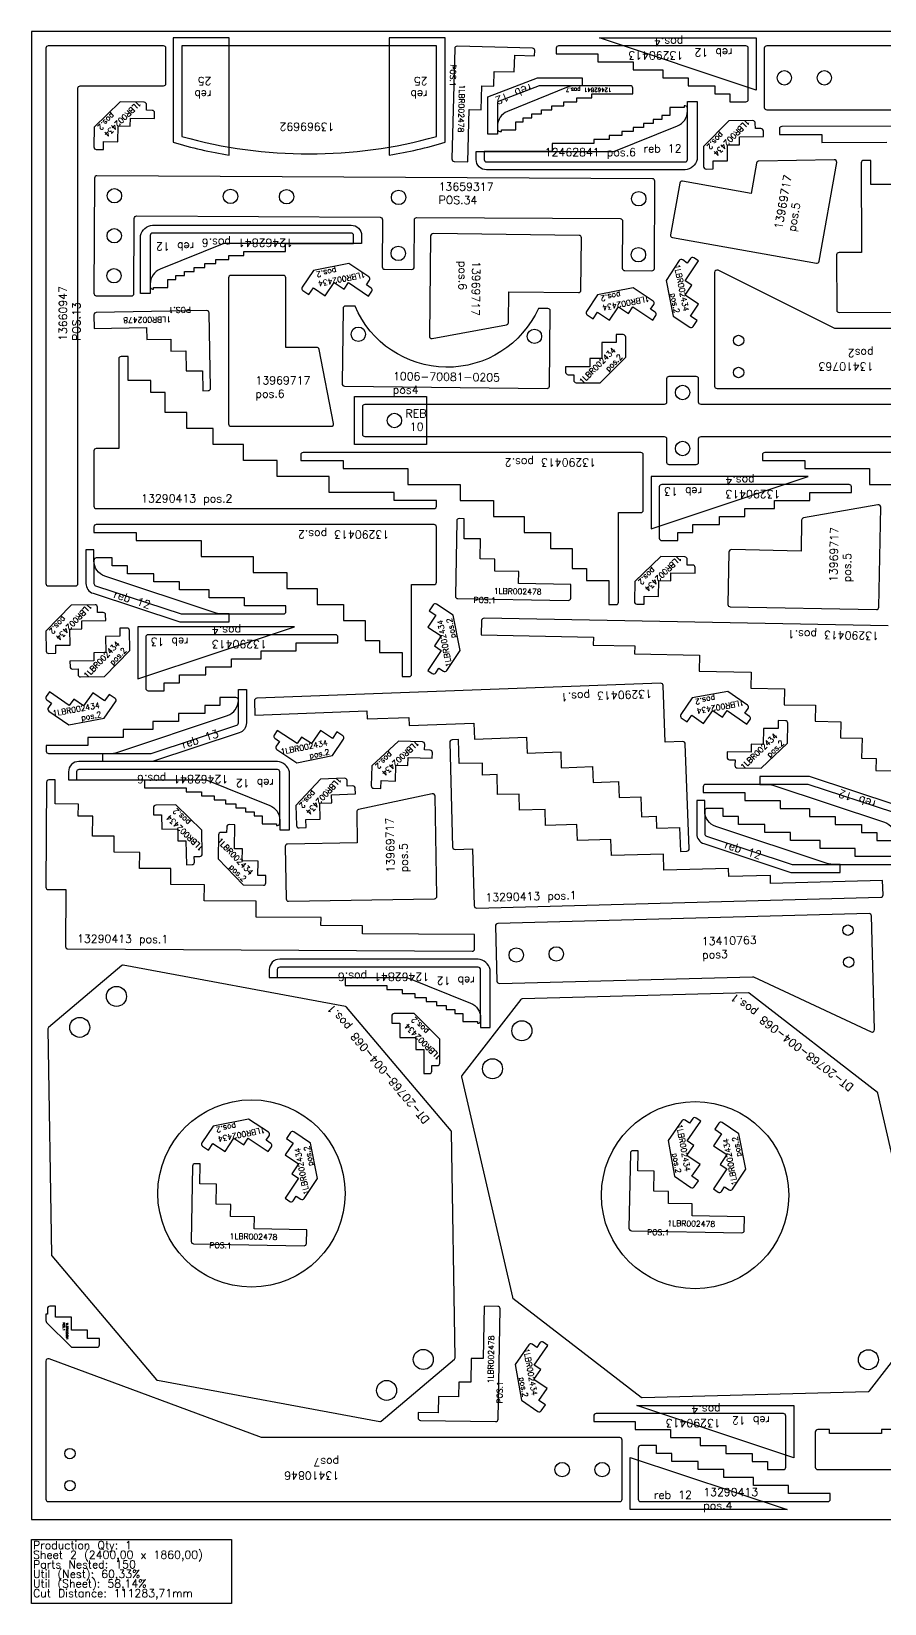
# Model space of a CAD drawing. Header units: millimetres. Extents: x 2520 to 4920, y -105 to 1860.
# Drawn here: x 2520 to 3586, y -105 to 1860 of the extents above; entities that cross this region are included whole.
import ezdxf

# ---------------------------------------------------------------- set-up
doc = ezdxf.new("R2010")
doc.units = ezdxf.units.MM
for name, color, linetype in [('1006-70081-0205', 7, 'Continuous'), ('12462841', 7, 'Continuous'), ('13290413', 7, 'Continuous'), ('13410763v0', 7, 'Continuous'), ('13659317v02', 7, 'Continuous'), ('13660947v0', 7, 'Continuous'), ('13969692', 7, 'Continuous'), ('13969717', 7, 'Continuous'), ('14037962v0', 7, 'Continuous'), ('1LBR002434', 7, 'Continuous'), ('1LBR002478', 7, 'Continuous'), ('1LBR002601', 7, 'Continuous'), ('DT-20768-004-068', 7, 'Continuous'), ('Rebaixo', 7, 'Continuous'), ('sheet', 24, 'Continuous'), ('Stats', 7, 'Continuous'), ('Texto', 7, 'Continuous')]:
    doc.layers.add(name, color=color, linetype=linetype)
doc.styles.get("Standard").update_dxf_attribs({"font": 'txt.shx'})

msp = doc.modelspace()

# ---------------------------------------------------------------- linework, layer by layer
at = {"color": 5}
for points in [[(3435.6, 1765, 0.414214), (3438.6, 1762), (3885.1, 1762, -0.088909), (3886.1, 1761.8), (4151.5, 1663.5, 0.52236), (4155.6, 1666.3), (4155.6, 1839, 0.414214), (4152.6, 1842), (3438.6, 1842, 0.414214), (3435.6, 1839)], [(3258, 99.4, 0.414214), (3255, 102.4), (2808.5, 102.4, -0.08891), (2807.5, 102.6), (2542, 200.9, 0.52236), (2538, 198.1), (2538, 25.4, 0.414213), (2541, 22.4), (3255, 22.4, 0.414214), (3258, 25.4)]]:
    msp.add_lwpolyline(points, format="xyb", close=True, dxfattribs=at)
for centre, radius in [((3460.6, 1802), 9), ((3510.6, 1802), 9), ((2568, 82.4), 6.5), ((3183, 62.4), 9), ((3233, 62.4), 9), ((2568, 42.4), 6.5)]:
    msp.add_circle(centre, radius, dxfattribs=at)
at = {"layer": '1006-70081-0205', "color": 5}
msp.add_lwpolyline([(2911.1, 1416.7), (3164.1, 1413.7, 0.414214), (3167.1, 1416.7), (3168.2, 1510.7, 0.414214), (3165.3, 1513.7), (3153.3, 1513.8, -0.653736), (2924.3, 1516.6), (2912.3, 1516.7, 0.414214), (2909.3, 1513.8), (2908.1, 1419.8, 0.414214)], format="xyb", close=True, dxfattribs=at)
for centre in [(2928.4, 1481.5), (3148.4, 1478.9)]:
    msp.add_circle(centre, 9, dxfattribs=at)
at = {"layer": '12462841', "color": 32}
for points in [[(3271.2, 1782.1), (3271.2, 1789.1, 0.414213), (3268.2, 1792.1), (3154.2, 1792.1), (3102.2, 1772.1), (3102.2, 1738.1, 0.414214), (3105.2, 1735.1), (3107.2, 1735.1), (3107.2, 1737.1), (3125.2, 1737.1), (3125.2, 1747.1), (3134.2, 1747.1), (3134.2, 1752.1), (3145.2, 1752.1), (3145.2, 1757.1), (3157.2, 1757.1), (3157.2, 1762.1), (3170.2, 1762.1), (3170.2, 1767.1), (3185.2, 1767.1), (3185.2, 1772.1), (3201.2, 1772.1), (3201.2, 1777.1), (3220.2, 1777.1), (3220.2, 1782.1)], [(3284.6, 1740), (3271.6, 1740), (3271.6, 1735), (3257.6, 1735), (3257.6, 1730), (3241.6, 1730), (3241.6, 1725), (3222.6, 1725), (3222.6, 1720), (3170.6, 1720), (3170.6, 1710), (3085.6, 1710), (3085.6, 1700, 0.414214), (3088.6, 1697), (3336.6, 1697, 0.414214), (3339.6, 1700), (3339.6, 1764, 0.414214), (3336.6, 1767), (3335.6, 1767), (3335.6, 1765), (3317.6, 1765), (3317.6, 1755), (3307.6, 1755), (3307.6, 1750), (3296.6, 1750), (3296.6, 1745), (3284.6, 1745)], [(2723.4, 1564.9), (2736.4, 1564.9), (2736.4, 1569.9), (2750.4, 1569.9), (2750.4, 1574.9), (2766.4, 1574.9), (2766.4, 1579.9), (2785.4, 1579.9), (2785.4, 1584.9), (2837.4, 1584.9), (2837.4, 1594.9), (2922.4, 1594.9), (2922.4, 1604.9, 0.414214), (2919.4, 1607.9), (2671.4, 1607.9, 0.414214), (2668.4, 1604.9), (2668.4, 1540.9, 0.414214), (2671.4, 1537.9), (2672.4, 1537.9), (2672.4, 1539.9), (2690.4, 1539.9), (2690.4, 1549.9), (2700.4, 1549.9), (2700.4, 1554.9), (2711.4, 1554.9), (2711.4, 1559.9), (2723.4, 1559.9)]]:
    msp.add_lwpolyline(points, format="xyb", close=True, dxfattribs=at)
at = {"layer": '12462841', "color": 231}
for points in [[(2775.3, 894.5), (2775.3, 889.5), (2787.3, 889.5), (2787.3, 884.5), (2798.3, 884.5), (2798.3, 879.5), (2808.3, 879.5), (2808.3, 869.5), (2826.3, 869.5), (2826.3, 867.5), (2827.3, 867.5, 0.414214), (2830.3, 870.5), (2830.3, 934.5, 0.414214), (2827.3, 937.5), (2579.3, 937.5, 0.414214), (2576.3, 934.5), (2576.3, 924.5), (2661.3, 924.5), (2661.3, 914.5), (2713.3, 914.5), (2713.3, 909.5), (2732.3, 909.5), (2732.3, 904.5), (2748.3, 904.5), (2748.3, 899.5), (2762.3, 899.5), (2762.3, 894.5)], [(3026.1, 647.4), (3026.1, 642.4), (3038.1, 642.4), (3038.1, 637.4), (3049.1, 637.4), (3049.1, 632.4), (3059.1, 632.4), (3059.1, 622.4), (3077.1, 622.4), (3077.1, 620.4), (3078.1, 620.4, 0.414214), (3081.1, 623.4), (3081.1, 687.4, 0.414214), (3078.1, 690.4), (2830.1, 690.4, 0.414214), (2827.1, 687.4), (2827.1, 677.4), (2912.1, 677.4), (2912.1, 667.4), (2964.1, 667.4), (2964.1, 662.4), (2983.1, 662.4), (2983.1, 657.4), (2999.1, 657.4), (2999.1, 652.4), (3013.1, 652.4), (3013.1, 647.4)]]:
    msp.add_lwpolyline(points, format="xyb", close=True, dxfattribs=at)
at = {"layer": '13290413', "color": 4}
for points in [[(3412.6, 1842), (3178.6, 1842, 0.414214), (3175.6, 1839), (3175.6, 1832), (3227.6, 1832), (3227.6, 1822), (3271.6, 1822), (3271.6, 1812), (3308.6, 1812), (3308.6, 1802), (3340.6, 1802), (3340.6, 1792), (3373.6, 1792), (3373.6, 1782), (3392.6, 1782), (3392.6, 1772), (3412.6, 1772, 0.414213), (3415.6, 1775), (3415.6, 1839, 0.414214)], [(3459.4, 132.4), (3225.4, 132.4, 0.414214), (3222.4, 129.4), (3222.4, 122.4), (3274.4, 122.4), (3274.4, 112.4), (3318.4, 112.4), (3318.4, 102.4), (3355.4, 102.4), (3355.4, 92.4), (3387.4, 92.4), (3387.4, 82.4), (3420.4, 82.4), (3420.4, 72.4), (3439.4, 72.4), (3439.4, 62.4), (3459.4, 62.4, 0.414214), (3462.4, 65.4), (3462.4, 129.4, 0.414214)], [(3281, 22.4), (3515, 22.4, 0.414214), (3518, 25.4), (3518, 32.4), (3466, 32.4), (3466, 42.4), (3422, 42.4), (3422, 52.4), (3385, 52.4), (3385, 62.4), (3353, 62.4), (3353, 72.4), (3320, 72.4), (3320, 82.4), (3301, 82.4), (3301, 92.4), (3281, 92.4, 0.414214), (3278, 89.4), (3278, 25.4, 0.414213)]]:
    msp.add_lwpolyline(points, format="xyb", close=True, dxfattribs=at)
at = {"layer": '13290413', "color": 5}
for points in [[(3879.4, 1742), (3457.4, 1741.2, 0.414214), (3454.5, 1738.2), (3454.5, 1731.2), (3507.5, 1731.3), (3507.5, 1721.3), (3588.5, 1721.4)], [(3596.7, 1668.8), (3568.7, 1668.8), (3568.7, 1698.8), (3559.7, 1698.8, 0.414214), (3556.7, 1695.8), (3556.9, 1583.8), (3528.9, 1583.7, 0.414214), (3525.9, 1580.7), (3526, 1511.7, 0.414214), (3529, 1508.7), (3951, 1509.5, 0.414214)], [(3858.2, 1333.7), (3436.2, 1333.7, 0.414214), (3433.2, 1330.7), (3433.2, 1323.7), (3486.2, 1323.7), (3486.2, 1313.7), (3567.2, 1313.7), (3567.2, 1293.7), (3632.2, 1293.7)], [(3590.3, 1117), (3085.4, 1126.6, 0.414214), (3082.4, 1123.7), (3082, 1105.7), (3222, 1103), (3221.8, 1093), (3273.8, 1092), (3273.6, 1082), (3354.6, 1080.5), (3354.2, 1060.5), (3419.2, 1059.3), (3418.8, 1039.3), (3460.8, 1038.5), (3460.4, 1018.5), (3499.4, 1017.7), (3499, 997.7), (3531, 997.1), (3530.7, 977.1), (3557.7, 976.6), (3557.2, 951.6), (3575.2, 951.3), (3574.9, 936.3), (3603.9, 935.7)]]:
    msp.add_lwpolyline(points, format="xyb", dxfattribs=at)
for points in [[(2601, 1263.7), (3023, 1263.7, 0.414214), (3026, 1266.7), (3026, 1273.7), (2973, 1273.7), (2973, 1283.7), (2892, 1283.7), (2892, 1303.7), (2827, 1303.7), (2827, 1323.7), (2785, 1323.7), (2785, 1343.7), (2747, 1343.7), (2747, 1363.7), (2714, 1363.7), (2714, 1383.7), (2687, 1383.7), (2687, 1408.7), (2669, 1408.7), (2669, 1423.7), (2641, 1423.7), (2641, 1453.7), (2632, 1453.7, 0.414214), (2629, 1450.7), (2629, 1338.7), (2601, 1338.7, 0.414214), (2598, 1335.7), (2598, 1266.7, 0.414214)], [(3281.4, 1333.7), (2859.4, 1333.7, 0.414214), (2856.4, 1330.7), (2856.4, 1323.7), (2909.4, 1323.7), (2909.4, 1313.7), (2990.4, 1313.7), (2990.4, 1293.7), (3055.4, 1293.7), (3055.4, 1273.7), (3097.4, 1273.7), (3097.4, 1253.7), (3135.4, 1253.7), (3135.4, 1233.7), (3168.4, 1233.7), (3168.4, 1213.7), (3195.4, 1213.7), (3195.4, 1188.7), (3213.4, 1188.7), (3213.4, 1173.7), (3241.4, 1173.7), (3241.4, 1143.7), (3250.4, 1143.7, 0.414214), (3253.4, 1146.7), (3253.4, 1258.7), (3281.4, 1258.7, 0.414214), (3284.4, 1261.7), (3284.4, 1330.7, 0.414214)], [(3023, 1243.7), (2601, 1243.7, 0.414214), (2598, 1240.7), (2598, 1233.7), (2651, 1233.7), (2651, 1223.7), (2732, 1223.7), (2732, 1203.7), (2797, 1203.7), (2797, 1183.7), (2839, 1183.7), (2839, 1163.7), (2877, 1163.7), (2877, 1143.7), (2910, 1143.7), (2910, 1123.7), (2937, 1123.7), (2937, 1098.7), (2955, 1098.7), (2955, 1083.7), (2983, 1083.7), (2983, 1053.7), (2992, 1053.7, 0.414214), (2995, 1056.7), (2995, 1168.7), (3023, 1168.7, 0.414214), (3026, 1171.7), (3026, 1240.7, 0.414214)], [(3309.2, 1042.5, 0.414214), (3306.1, 1045.3), (2801.4, 1026.5, 0.414214), (2798.6, 1023.4), (2799.2, 1005.5), (2939.1, 1010.7), (2939.5, 1000.7), (2991.5, 1002.6), (2991.8, 992.6), (3072.8, 995.6), (3073.5, 975.6), (3138.5, 978.1), (3139.2, 958.1), (3181.2, 959.6), (3181.9, 939.7), (3220.9, 941.1), (3221.7, 921.1), (3253.6, 922.3), (3254.4, 902.3), (3281.4, 903.3), (3282.3, 878.3), (3300.3, 879), (3300.8, 864), (3329.8, 865.1), (3330.9, 835.1), (3338.9, 835.4, 0.414214), (3341.8, 838.5), (3336.9, 969.4, 0.414214), (3333.8, 972.3), (3311.9, 971.5)], [(3073.1, 767.2, 0.414214), (3076.2, 764.3), (3581, 777.8, 0.414214), (3583.9, 780.9), (3583.4, 798.9), (3443.5, 795.2), (3443.2, 805.2), (3391.2, 803.8), (3391, 813.8), (3310, 811.6), (3309.5, 831.6), (3244.5, 829.9), (3244, 849.8), (3202, 848.7), (3201.4, 868.7), (3162.4, 867.7), (3161.9, 887.7), (3129.9, 886.8), (3129.4, 906.8), (3102.4, 906.1), (3101.7, 931.1), (3083.7, 930.6), (3083.3, 945.6), (3054.3, 944.8), (3053.5, 974.8), (3045.5, 974.6, 0.414214), (3042.6, 971.5), (3046.1, 840.6, 0.414214), (3049.2, 837.6), (3071.2, 838.2)], [(2562.6, 716.3, 0.414213), (2565.6, 713.3), (3070.6, 710.4, 0.414213), (3073.6, 713.4), (3073.7, 731.4), (2933.7, 732.2), (2933.7, 742.2), (2881.7, 742.5), (2881.8, 752.5), (2800.8, 753), (2800.9, 773), (2735.9, 773.3), (2736, 793.3), (2694, 793.6), (2694.1, 813.6), (2655.1, 813.8), (2655.3, 833.8), (2623.3, 834), (2623.4, 854), (2596.4, 854.1), (2596.5, 879.1), (2578.5, 879.2), (2578.6, 894.2), (2549.6, 894.4), (2549.8, 924.4), (2541.8, 924.4, 0.414214), (2538.8, 921.5), (2538, 790.5, 0.414214), (2541, 787.4), (2563, 787.3)]]:
    msp.add_lwpolyline(points, format="xyb", close=True, dxfattribs=at)
at = {"layer": '13290413', "color": 3}
for points in [[(3307.4, 1293.7, 0.414214), (3304.4, 1290.7), (3304.4, 1226.7, 0.414214), (3307.4, 1223.7), (3327.4, 1223.7), (3327.4, 1233.7), (3346.4, 1233.7), (3346.4, 1243.7), (3379.4, 1243.7), (3379.4, 1253.7), (3411.4, 1253.7), (3411.4, 1263.7), (3448.4, 1263.7), (3448.4, 1273.7), (3492.4, 1273.7), (3492.4, 1283.7), (3544.4, 1283.7), (3544.4, 1290.7, 0.414214), (3541.4, 1293.7)], [(2665.8, 1106, 0.414213), (2662.8, 1103), (2662.8, 1039, 0.414214), (2665.8, 1036), (2685.8, 1036), (2685.8, 1046), (2704.8, 1046), (2704.8, 1056), (2737.8, 1056), (2737.8, 1066), (2769.8, 1066), (2769.8, 1076), (2806.8, 1076), (2806.8, 1086), (2850.8, 1086), (2850.8, 1096), (2902.8, 1096), (2902.8, 1103, 0.414214), (2899.8, 1106)]]:
    msp.add_lwpolyline(points, format="xyb", close=True, dxfattribs=at)
at = {"layer": '13290413', "color": 2}
for points in [[(2598, 1198.9), (2598, 1170.1, 0.323583), (2600.1, 1167.2), (2707, 1131.9), (2835, 1131.9, 0.414214), (2838, 1134.9), (2838, 1141.9), (2786, 1141.9), (2786, 1151.9), (2742, 1151.9), (2742, 1161.9), (2705, 1161.9), (2705, 1171.9), (2673, 1171.9), (2673, 1181.9), (2640, 1181.9), (2640, 1191.9), (2621, 1191.9), (2621, 1201.9), (2601, 1201.9, 0.414214)], [(3599.2, 851.9), (3599.2, 880.8, 0.323583), (3597.2, 883.6), (3490.2, 918.9), (3362.2, 918.9, 0.414214), (3359.2, 915.9), (3359.2, 908.9), (3411.2, 908.9), (3411.2, 898.9), (3455.2, 898.9), (3455.2, 888.9), (3492.2, 888.9), (3492.2, 878.9), (3524.2, 878.9), (3524.2, 868.9), (3557.2, 868.9), (3557.2, 858.9), (3576.2, 858.9), (3576.2, 848.9), (3596.2, 848.9, 0.414214)], [(3361.2, 885.9), (3361.2, 857.1, 0.323584), (3363.2, 854.3), (3470.2, 818.9), (3598.2, 818.9, 0.414214), (3601.2, 821.9), (3601.2, 828.9), (3549.2, 828.9), (3549.2, 838.9), (3505.2, 838.9), (3505.2, 848.9), (3468.2, 848.9), (3468.2, 858.9), (3436.2, 858.9), (3436.2, 868.9), (3403.2, 868.9), (3403.2, 878.9), (3384.2, 878.9), (3384.2, 888.9), (3364.2, 888.9, 0.414214)]]:
    msp.add_lwpolyline(points, format="xyb", close=True, dxfattribs=at)
at = {"layer": '13290413', "color": 1}
msp.add_lwpolyline([(2778.5, 1024.5, 0.414213), (2775.5, 1027.5), (2755.5, 1027.5), (2755.5, 1017.5), (2736.5, 1017.5), (2736.5, 1007.5), (2703.5, 1007.5), (2703.5, 997.5), (2671.5, 997.5), (2671.5, 987.5), (2634.5, 987.5), (2634.5, 977.5), (2590.5, 977.5), (2590.5, 967.5), (2538.5, 967.5), (2538.5, 960.5, 0.414214), (2541.5, 957.5), (2669.5, 957.5), (2776.5, 992.8, 0.323583), (2778.5, 995.7)], format="xyb", close=True, dxfattribs=at)
at = {"layer": '13410763v0', "color": 5}
for points in [[(3843.5, 1485.7, 0.414214), (3840.5, 1488.7), (3524.2, 1488.7, -0.116434), (3522.9, 1489), (3377.9, 1561.5, 0.557537), (3373.5, 1558.8), (3373.5, 1416.7, 0.414214), (3376.5, 1413.7), (3840.5, 1413.7, 0.414214), (3843.5, 1416.7)], [(3101.6, 673, 0.414214), (3104.6, 670.1), (3420.8, 678.5, -0.116434), (3422.2, 678.2), (3569.1, 609.6, 0.557537), (3573.3, 612.4), (3569.5, 754.5, 0.414214), (3566.5, 757.4), (3102.6, 745, 0.414214), (3099.7, 742)]]:
    msp.add_lwpolyline(points, format="xyb", close=True, dxfattribs=at)
for centre, radius in [((3403.5, 1473.7), 6.5), ((3403.5, 1433.7), 6.5), ((3540, 736.7), 6.5), ((3125.7, 705.6), 9), ((3175.7, 707), 9), ((3541.1, 696.7), 6.5)]:
    msp.add_circle(centre, radius, dxfattribs=at)
at = {"layer": '13659317v02', "color": 5}
msp.add_lwpolyline([(2601, 1529.7), (2645, 1529.5, 0.414214), (2648, 1532.4), (2648.5, 1626.4, -0.414214), (2651.6, 1629.4), (2955.5, 1627.7, -0.414214), (2958.5, 1624.7), (2958.2, 1565.7, 0.414214), (2961.2, 1562.7), (2995.2, 1562.5, 0.414214), (2998.2, 1565.5), (2998.5, 1624.5, -0.414214), (3001.5, 1627.4), (3255.5, 1626, -0.414214), (3258.5, 1623), (3258.2, 1564, 0.414214), (3261.2, 1561), (3295.2, 1560.8, 0.414214), (3298.2, 1563.8), (3298.8, 1672.8, 0.414214), (3295.8, 1675.8), (2601.8, 1679.7, 0.414214), (2598.8, 1676.7), (2598, 1532.7, 0.414214)], format="xyb", close=True, dxfattribs=at)
msp.add_lwpolyline([(3619.3, 112.4), (3582, 112.4), (3582, 107.4), (3517, 107.4), (3517, 112.4), (3502.3, 112.4, 0.414214), (3499.3, 109.4), (3499.3, 65.4, 0.414214), (3502.3, 62.4), (3616.3, 62.4, -0.414214)], format="xyb", dxfattribs=at)
for centre in [(2623.7, 1654.6), (2768.7, 1653.8), (2838.7, 1653.4), (2978.7, 1652.6), (3278.7, 1650.9), (2623.4, 1604.6), (2978.3, 1582.6), (3278.3, 1580.9), (2623.1, 1554.6)]:
    msp.add_circle(centre, 9, dxfattribs=at)
at = {"layer": '13660947v0', "color": 5}
msp.add_lwpolyline([(2688, 1839, 0.414214), (2685, 1842), (2541, 1842, 0.414214), (2538, 1839), (2538, 1170, 0.414214), (2541, 1167), (2575, 1167, 0.414214), (2578, 1170), (2578, 1789, -0.414214), (2581, 1792), (2685, 1792, 0.414214), (2688, 1795)], format="xyb", close=True, dxfattribs=at)
at = {"layer": '13969692', "color": 2}
msp.add_lwpolyline([(3026, 1842), (2708, 1842), (2708, 1728.6, 0.136088), (3026, 1728.6)], format="xyb", close=True, dxfattribs=at)
at = {"layer": '13969717', "color": 5}
for points in [[(3425.9, 1695.5), (3419.1, 1657.6), (3333.4, 1672.8, 0.414214), (3330, 1670.4), (3318.5, 1605.9, 0.414214), (3320.9, 1602.4), (3500.6, 1570.5, 0.414213), (3504.1, 1572.9), (3526, 1696.1, 0.472071), (3523, 1699.6), (3428.8, 1698, 0.35863)], [(3115.8, 1496.1), (3116.3, 1534.6), (3203.3, 1533.5, 0.414214), (3206.4, 1536.5), (3207.2, 1602, 0.414214), (3204.2, 1605), (3021.7, 1607.3, 0.414214), (3018.7, 1604.4), (3017.1, 1479.2, 0.472071), (3020.7, 1476.2), (3113.4, 1493.2, 0.35863)], [(2876.3, 1465), (2837.8, 1465), (2837.8, 1552, 0.414214), (2834.8, 1555), (2769.3, 1555, 0.414214), (2766.3, 1552), (2766.3, 1369.5, 0.414214), (2769.3, 1366.5), (2894.4, 1366.5, 0.472071), (2897.4, 1370.1), (2879.3, 1462.6, 0.35863)], [(3482.2, 1249.1), (3481.5, 1210.6), (3394.5, 1212.3, 0.414214), (3391.4, 1209.3), (3390.2, 1143.8, 0.414214), (3393.1, 1140.8), (3575.6, 1137.3, 0.414214), (3578.7, 1140.2), (3581.1, 1265.4, 0.472071), (3577.5, 1268.4), (3484.7, 1252, 0.35863)], [(2926.3, 884.3), (2926.9, 845.8), (2840, 844.3, 0.414214), (2837, 841.2), (2838.2, 775.7, 0.414214), (2841.2, 772.8), (3023.7, 776, 0.414214), (3026.6, 779.1), (3024.4, 904.2, 0.472071), (3020.8, 907.1), (2928.6, 887.3, 0.35863)]]:
    msp.add_lwpolyline(points, format="xyb", close=True, dxfattribs=at)
at = {"layer": '14037962v0', "color": 2}
msp.add_lwpolyline([(3885.5, 1393.7), (3356.5, 1393.7, -0.414214), (3353.5, 1396.7), (3353.5, 1425.7, 0.414214), (3350.5, 1428.7), (3316.5, 1428.7, 0.414214), (3313.5, 1425.7), (3313.5, 1396.7, -0.414214), (3310.5, 1393.7), (2936.5, 1393.7, 0.414214), (2933.5, 1390.7), (2933.5, 1356.7, 0.414214), (2936.5, 1353.7), (3310.5, 1353.7, -0.414214), (3313.5, 1350.7), (3313.5, 1321.7, 0.414214), (3316.5, 1318.7), (3350.5, 1318.7, 0.414214), (3353.5, 1321.7), (3353.5, 1350.7, -0.414214), (3356.5, 1353.7), (3885.5, 1353.7, -0.414214)], format="xyb", dxfattribs=at)
for centre in [(3333.5, 1408.7), (3333.5, 1338.7)]:
    msp.add_circle(centre, 9, dxfattribs=at)
at = {"layer": '14037962v0', "color": 2, "linetype": 'Continuous', "lineweight": 25}
msp.add_circle((2973.5, 1373.7), 9, dxfattribs=at)
at = {"layer": '1LBR002434', "color": 5}
for points in [[(2610.1, 1722.3), (2628.1, 1722), (2628.5, 1742), (2643.5, 1741.8), (2643.7, 1751.8), (2673.6, 1751.2), (2673.8, 1758.2, 0.414214), (2670.8, 1761.3), (2663.8, 1761.4), (2663.9, 1768.4, 0.414214), (2661, 1771.5), (2631, 1772), (2598.4, 1740.5), (2598, 1715.6, 0.414213), (2601, 1712.5), (2610, 1712.3)], [(3371.7, 1698.1), (3389.7, 1698.2), (3389.6, 1718.2), (3404.6, 1718.3), (3404.5, 1728.3), (3434.5, 1728.6), (3434.4, 1735.6, 0.414214), (3431.4, 1738.6), (3424.4, 1738.5), (3424.3, 1745.5, 0.414213), (3421.3, 1748.5), (3391.3, 1748.2), (3359.6, 1716), (3359.8, 1691, 0.414214), (3362.8, 1688), (3371.8, 1688.1)], [(3343.2, 1504.2), (3353.2, 1519.1), (3336.6, 1530.3), (3344.9, 1542.7), (3336.6, 1548.3), (3353.3, 1573.2), (3347.5, 1577.1, 0.414214), (3343.3, 1576.3), (3339.4, 1570.5), (3333.6, 1574.4, 0.414214), (3329.4, 1573.5), (3312.8, 1548.6), (3321.6, 1504.2), (3342.4, 1490.3, 0.414214), (3346.6, 1491.1), (3351.6, 1498.6)], [(2872.2, 1539.4), (2887.1, 1529.4), (2898.2, 1546), (2910.7, 1537.7), (2916.3, 1546), (2941.2, 1529.3), (2945.1, 1535.2, 0.414214), (2944.3, 1539.3), (2938.5, 1543.2), (2942.4, 1549, 0.414214), (2941.5, 1553.2), (2916.6, 1569.9), (2872.2, 1561), (2858.3, 1540.2, 0.414214), (2859.1, 1536.1), (2866.6, 1531.1)], [(3227.2, 1509.2), (3242.2, 1499.2), (3253.3, 1515.8), (3265.8, 1507.5), (3271.3, 1515.8), (3296.3, 1499.1), (3300.2, 1505, 0.414214), (3299.3, 1509.1), (3293.5, 1513), (3297.4, 1518.8, 0.414214), (3296.6, 1523), (3271.6, 1539.7), (3227.2, 1530.8), (3213.4, 1510, 0.414214), (3214.2, 1505.9), (3221.7, 1500.9)], [(3250.4, 1471), (3232.4, 1471), (3232.4, 1451), (3217.4, 1451), (3217.4, 1441), (3187.4, 1441), (3187.4, 1434, 0.414214), (3190.4, 1431), (3197.4, 1431), (3197.4, 1424, 0.414214), (3200.4, 1421), (3230.4, 1421), (3262.4, 1453), (3262.4, 1478, 0.414214), (3259.4, 1481), (3250.4, 1481)], [(3285.5, 1154.1), (3303.5, 1153.7), (3303.9, 1173.7), (3318.9, 1173.5), (3319, 1183.5), (3349, 1183), (3349.1, 1190, 0.414214), (3346.2, 1193), (3339.2, 1193.1), (3339.3, 1200.1, 0.414214), (3336.4, 1203.2), (3306.4, 1203.7), (3273.8, 1172.3), (3273.4, 1147.3, 0.414214), (3276.3, 1144.2), (3285.3, 1144.1)], [(2550.3, 1092.7), (2568.3, 1093), (2568, 1113), (2583, 1113.2), (2582.8, 1123.2), (2612.8, 1123.8), (2612.7, 1130.8, 0.414214), (2609.6, 1133.7), (2602.6, 1133.6), (2602.5, 1140.6, 0.414214), (2599.5, 1143.5), (2569.5, 1143), (2538, 1110.5), (2538.4, 1085.5, 0.414214), (2541.5, 1082.5), (2550.5, 1082.7)], [(3025.1, 1130.5), (3015.1, 1115.5), (3031.7, 1104.4), (3023.4, 1091.9), (3031.7, 1086.4), (3015, 1061.4), (3020.8, 1057.5, 0.414214), (3025, 1058.4), (3028.9, 1064.2), (3034.7, 1060.3, 0.414214), (3038.9, 1061.1), (3055.5, 1086.1), (3046.7, 1130.4), (3025.9, 1144.3, 0.414214), (3021.7, 1143.5), (3016.7, 1136)], [(2630.5, 1104.1), (2612.5, 1103.8), (2612.9, 1083.8), (2597.9, 1083.5), (2598, 1073.5), (2568, 1073), (2568.2, 1066, 0.414214), (2571.2, 1063), (2578.2, 1063.2), (2578.3, 1056.2, 0.414214), (2581.4, 1053.2), (2611.4, 1053.7), (2642.8, 1086.3), (2642.4, 1111.3, 0.414214), (2639.3, 1114.2), (2630.3, 1114.1)], [(2611.4, 1023.2), (2596.6, 1033.4), (2585.2, 1017), (2572.9, 1025.6), (2567.2, 1017.3), (2542.5, 1034.4), (2538.5, 1028.7, 0.414214), (2539.3, 1024.5), (2545.1, 1020.5), (2541.1, 1014.8, 0.414214), (2541.8, 1010.6), (2566.5, 993.5), (2611, 1001.6), (2625.2, 1022.1, 0.414214), (2624.5, 1026.3), (2617.1, 1031.4)], [(3345, 1005.3), (3359.8, 995), (3371.2, 1011.4), (3383.5, 1002.9), (3389.2, 1011.1), (3413.9, 994), (3417.9, 999.8, 0.414214), (3417.1, 1003.9), (3411.4, 1007.9), (3415.4, 1013.7, 0.414214), (3414.6, 1017.8), (3390, 1034.9), (3345.4, 1026.9), (3331.2, 1006.4, 0.414214), (3331.9, 1002.2), (3339.3, 997.1)], [(2896.1, 976.4), (2881.1, 986.4), (2870, 969.8), (2857.5, 978.1), (2852, 969.8), (2827, 986.4), (2823.1, 980.6, 0.414214), (2824, 976.5), (2829.8, 972.6), (2825.9, 966.8, 0.414214), (2826.7, 962.6), (2851.7, 945.9), (2896.1, 954.8), (2909.9, 975.5, 0.414214), (2909.1, 979.7), (2901.6, 984.7)], [(3452.7, 988.6), (3434.7, 988.9), (3434.3, 968.9), (3419.3, 969.2), (3419.2, 959.2), (3389.2, 959.7), (3389.1, 952.7, 0.414214), (3392, 949.6), (3399, 949.5), (3398.9, 942.5, 0.414214), (3401.8, 939.5), (3431.8, 939), (3464.4, 970.4), (3464.8, 995.4, 0.414214), (3461.9, 998.4), (3452.9, 998.6)], [(2956.7, 923.8), (2974.7, 923.1), (2975.4, 943.1), (2990.4, 942.6), (2990.7, 952.6), (3020.7, 951.5), (3021, 958.5, 0.414214), (3018.1, 961.6), (3011.1, 961.9), (3011.3, 968.9, 0.414214), (3008.4, 972), (2978.4, 973), (2945.3, 942.2), (2944.5, 917.2, 0.414214), (2947.4, 914.1), (2956.3, 913.8)], [(2862.9, 874.8), (2880.9, 875.5), (2880.2, 895.5), (2895.2, 896), (2894.9, 906), (2924.9, 907), (2924.6, 914, 0.414214), (2921.5, 916.9), (2914.5, 916.7), (2914.3, 923.7, 0.414214), (2911.2, 926.5), (2881.2, 925.5), (2850.3, 892.4), (2851.2, 867.4, 0.414214), (2854.3, 864.5), (2863.3, 864.8)], [(2682.5, 880.9), (2682.8, 862.9), (2702.8, 863.3), (2703, 848.3), (2713, 848.5), (2713.6, 818.5), (2720.6, 818.6, 0.414214), (2723.5, 821.6), (2723.4, 828.6), (2730.4, 828.8, 0.414214), (2733.3, 831.8), (2732.8, 861.8), (2700.3, 893.2), (2675.3, 892.8, 0.414214), (2672.3, 889.8), (2672.5, 880.8)], [(2802.9, 804.9), (2803.2, 822.9), (2783.2, 823.3), (2783.5, 838.3), (2773.5, 838.5), (2774, 868.5), (2767, 868.6, 0.414214), (2764, 865.6), (2763.8, 858.6), (2756.8, 858.8, 0.414214), (2753.8, 855.8), (2753.3, 825.8), (2784.7, 793.3), (2809.7, 792.8, 0.414214), (2812.7, 795.8), (2812.9, 804.8)], [(2980.1, 620.4), (2980.1, 602.4), (3000.1, 602.4), (3000.1, 587.4), (3010.1, 587.4), (3010.1, 557.4), (3017.1, 557.4, 0.414213), (3020.1, 560.4), (3020.1, 567.4), (3027.1, 567.4, 0.414214), (3030.1, 570.4), (3030.1, 600.4), (2998.1, 632.4), (2973.1, 632.4, 0.414214), (2970.1, 629.4), (2970.1, 620.4)], [(2746.8, 470.2), (2761.8, 460.2), (2772.9, 476.8), (2785.4, 468.5), (2790.9, 476.8), (2815.9, 460.1), (2819.8, 465.9, 0.414213), (2819, 470.1), (2813.1, 474), (2817, 479.8, 0.414214), (2816.2, 484), (2791.3, 500.6), (2746.9, 491.8), (2733, 471, 0.414214), (2733.8, 466.9), (2741.3, 461.9)], [(3345, 429), (3355.3, 443.7), (3338.8, 455.1), (3347.4, 467.5), (3339.2, 473.2), (3356.3, 497.8), (3350.5, 501.8, 0.414214), (3346.3, 501.1), (3342.3, 495.3), (3336.6, 499.3, 0.414214), (3332.4, 498.5), (3315.3, 473.9), (3323.4, 429.4), (3343.9, 415.1, 0.414214), (3348.1, 415.9), (3353.2, 423.3)], [(3382, 482.3), (3372, 467.3), (3388.6, 456.2), (3380.3, 443.8), (3388.6, 438.2), (3371.9, 413.3), (3377.8, 409.4, 0.414214), (3381.9, 410.2), (3385.8, 416), (3391.6, 412.1, 0.414214), (3395.8, 413), (3412.5, 437.9), (3403.6, 482.3), (3382.8, 496.2, 0.414214), (3378.7, 495.4), (3373.7, 487.9)], [(2847, 470.6), (2837, 455.7), (2853.6, 444.6), (2845.3, 432.1), (2853.6, 426.5), (2836.9, 401.6), (2842.7, 397.7, 0.414214), (2846.9, 398.5), (2850.8, 404.4), (2856.6, 400.5, 0.414214), (2860.8, 401.3), (2877.4, 426.2), (2868.6, 470.6), (2847.8, 484.5, 0.414214), (2843.7, 483.7), (2838.7, 476.2)], [(3153.9, 148.9), (3164.1, 163.7), (3147.7, 175.1), (3156.3, 187.4), (3148, 193.1), (3165.1, 217.7), (3159.4, 221.7, 0.414214), (3155.2, 221), (3151.2, 215.2), (3145.5, 219.2, 0.414214), (3141.3, 218.4), (3124.2, 193.8), (3132.2, 149.3), (3152.8, 135, 0.414214), (3157, 135.8), (3162.1, 143.2)]]:
    msp.add_lwpolyline(points, format="xyb", close=True, dxfattribs=at)
at = {"layer": '1LBR002478', "color": 5}
for points in [[(3045.3, 1700.6, 0.414214), (3048.2, 1697.5), (3065.2, 1697.1), (3066.9, 1762.6), (3081.9, 1762.2), (3082.7, 1792.1), (3097.7, 1791.8), (3098.1, 1810.1), (3123.1, 1809.5), (3123.7, 1830.2), (3148.6, 1829.6), (3148.8, 1836.1, 0.414213), (3145.9, 1839.1), (3051.9, 1841.5, 0.414213), (3048.8, 1838.6)], [(2601, 1508.7, 0.414214), (2598, 1505.6), (2598.3, 1488.6), (2663.9, 1489.8), (2664.1, 1474.8), (2694, 1475.3), (2694.3, 1460.3), (2712.7, 1460.6), (2713.1, 1435.6), (2733.8, 1436), (2734.2, 1411), (2740.7, 1411.1, 0.414214), (2743.7, 1414.2), (2742, 1508.1, 0.414213), (2739, 1511.1)], [(3190.6, 1148.8, 0.414214), (3193.7, 1151.7), (3194, 1168.7), (3128.4, 1169.9), (3128.7, 1184.8), (3098.8, 1185.4), (3099, 1200.4), (3080.6, 1200.7), (3081.1, 1225.7), (3060.4, 1226), (3060.8, 1251), (3054.3, 1251.2, 0.414214), (3051.3, 1248.2), (3049.6, 1154.2, 0.414214), (3052.6, 1151.2)], [(3407.5, 358.4, 0.414214), (3410.5, 361.3), (3410.9, 378.3), (3345.3, 379.6), (3345.6, 394.6), (3315.7, 395.1), (3316, 410.1), (3297.6, 410.5), (3298.1, 435.5), (3277.4, 435.9), (3277.9, 460.9), (3271.4, 461, 0.414214), (3268.3, 458), (3266.5, 364, 0.414214), (3269.5, 361)], [(2860.6, 342.3, 0.414214), (2863.6, 345.2), (2863.9, 362.2), (2798.4, 363.4), (2798.7, 378.3), (2768.8, 378.9), (2769, 393.9), (2750.6, 394.2), (2751.1, 419.2), (2730.4, 419.5), (2730.8, 444.5), (2724.3, 444.7, 0.414214), (2721.2, 441.7), (2719.6, 347.7, 0.414214), (2722.6, 344.7)], [(3105.4, 263.4, 0.414214), (3102.5, 266.4), (3085.5, 266.7), (3084.3, 201.2), (3069.3, 201.5), (3068.8, 171.6), (3053.8, 171.8), (3053.5, 153.4), (3028.5, 153.9), (3028.1, 133.2), (3003.1, 133.6), (3003, 127.1, 0.414214), (3006, 124), (3099.9, 122.4, 0.414214), (3103, 125.4)]]:
    msp.add_lwpolyline(points, format="xyb", close=True, dxfattribs=at)
at = {"layer": '1LBR002601', "color": 5}
msp.add_lwpolyline([(2605, 226.1), (2590, 226.1), (2590, 236.9), (2570, 236.9), (2570, 253.1), (2550, 253.1), (2550, 266.6), (2543, 266.6, 0.414214), (2540, 263.6), (2540, 256.6), (2538, 256.6), (2538, 248.6, 0.198912), (2538.9, 246.5), (2569.1, 216.2, 0.198913), (2571.2, 215.3), (2602, 215.3, 0.414214), (2605, 218.3)], format="xyb", close=True, dxfattribs=at)
at = {"layer": 'DT-20768-004-068', "color": 5}
for points in [[(2545, 330.8, 0.173132), (2545.5, 329.5), (2676.2, 174.8, 0.173131), (2677.3, 174.1), (2955.2, 122.5, 0.22495), (2956.8, 122.9), (3048.6, 200.4, 0.22495), (3049.3, 202), (3044.9, 484.5, 0.173132), (3044.4, 485.8), (2913.7, 640.5, 0.173132), (2912.5, 641.2), (2634.7, 692.8, 0.22495), (2633, 692.4), (2541.3, 614.9, 0.22495), (2540.5, 613.3)], [(3120.8, 278, 0.173132), (3121.5, 276.9), (3281.7, 152.8, 0.173132), (3282.9, 152.4), (3565.4, 160, 0.22495), (3567, 160.8), (3640.5, 255.7, 0.22495), (3640.9, 257.4), (3577.5, 532.8, 0.173132), (3576.8, 533.9), (3416.6, 657.9, 0.173132), (3415.3, 658.4), (3132.9, 650.8, 0.22495), (3131.3, 650), (3057.8, 555.1, 0.22495), (3057.4, 553.4)]]:
    msp.add_lwpolyline(points, format="xyb", close=True, dxfattribs=at)
for centre, radius in [((2626.2, 653.9), 12.5), ((2580.3, 615.2), 12.5), ((3132.7, 611), 12.5), ((3096, 563.5), 12.5), ((2794.9, 407.6), 117), ((3349.1, 405.4), 117), ((3009.5, 200.1), 12.5), ((3565.6, 199.8), 12.5), ((2963.7, 161.4), 12.5)]:
    msp.add_circle(centre, radius, dxfattribs=at)
at = {"layer": 'Rebaixo', "color": 2}
for points in [[(2767, 1852), (2697, 1852), (2697, 1721.4, 0.029703), (2767, 1705.3)], [(2967, 1705.3, 0.029703), (3037, 1721.4), (3037, 1852), (2967, 1852)], [(2757.2, 1131.9, -0.080612), (2750.9, 1132.9), (2611.7, 1179.3, -0.322823), (2598, 1198.3), (2598, 1211.9), (2588, 1211.9), (2588, 1170.1, 0.323583), (2596.9, 1157.7), (2705.4, 1121.9), (2767.2, 1121.9), (2767.2, 1131.9)], [(3440, 918.9, -0.080612), (3446.3, 917.9), (3585.6, 871.5, -0.322823), (3599.2, 852.5), (3599.2, 838.9), (3609.2, 838.9), (3609.2, 880.8, 0.323583), (3600.3, 893.1), (3491.9, 928.9), (3430, 928.9), (3430, 918.9)], [(3520.4, 818.9, -0.080612), (3514.1, 820), (3374.9, 866.4, -0.322823), (3361.2, 885.4), (3361.2, 898.9), (3351.2, 898.9), (3351.2, 857.1, 0.323583), (3360.1, 844.8), (3468.6, 808.9), (3530.4, 808.9), (3530.4, 818.9)]]:
    msp.add_lwpolyline(points, format="xyb", close=True, dxfattribs=at)
at = {"layer": 'Rebaixo', "color": 4}
for points in [[(3425.6, 1852), (3425.6, 1786.7), (3229.6, 1852)], [(3472.4, 142.4), (3472.4, 77.1), (3276.4, 142.4)], [(3268, 12.4), (3268, 77.7), (3464, 12.4)]]:
    msp.add_lwpolyline(points, close=True, dxfattribs=at)
at = {"layer": 'Rebaixo', "color": 32}
for points in [[(3114.7, 1760.1, 0.306166), (3102.2, 1741.5), (3102.2, 1731.5), (3090.2, 1731.5), (3090.2, 1778.2), (3152.3, 1802.1), (3208, 1802.1), (3208, 1792.1), (3198, 1792.1, 0.095887), (3190.6, 1790.6)], [(3339.6, 1772.5), (3351.6, 1772.5), (3351.6, 1700, -0.317372), (3336.6, 1687), (3088.6, 1687, -0.414214), (3075.6, 1700), (3075.6, 1710), (3247.6, 1710), (3327, 1741.9, 0.306166), (3339.6, 1760.5)], [(2668.4, 1532.4), (2656.4, 1532.4), (2656.4, 1604.9, -0.317372), (2671.4, 1617.9), (2919.4, 1617.9, -0.414214), (2932.4, 1604.9), (2932.4, 1594.9), (2760.4, 1594.9), (2681, 1562.9, 0.306166), (2668.4, 1544.4)]]:
    msp.add_lwpolyline(points, format="xyb", close=True, dxfattribs=at)
at = {"layer": 'Rebaixo', "color": 2, "linetype": 'Continuous', "lineweight": 25}
msp.add_lwpolyline([(3013.5, 1343.7), (2923.5, 1343.7), (2923.5, 1403.7), (3013.5, 1403.7)], close=True, dxfattribs=at)
at = {"layer": 'Rebaixo', "color": 3}
for points in [[(3294.4, 1303.7), (3294.4, 1238.4), (3490.4, 1303.7)], [(2652.8, 1116), (2652.8, 1050.7), (2848.8, 1116)]]:
    msp.add_lwpolyline(points, close=True, dxfattribs=at)
at = {"layer": 'Rebaixo', "color": 1}
msp.add_lwpolyline([(2619.3, 957.5, 0.080612), (2625.6, 958.5), (2764.8, 1005, 0.322823), (2778.5, 1023.9), (2778.5, 1037.5), (2788.5, 1037.5), (2788.5, 995.7, -0.323583), (2779.6, 983.3), (2671.1, 947.5), (2609.3, 947.5), (2609.3, 957.5)], format="xyb", close=True, dxfattribs=at)
at = {"layer": 'Rebaixo', "color": 241}
for points in [[(2830.3, 862), (2842.3, 862), (2842.3, 934.5, 0.317372), (2827.3, 947.5), (2579.3, 947.5, 0.414214), (2566.3, 934.5), (2566.3, 924.5), (2738.3, 924.5), (2817.8, 892.6, -0.306166), (2830.3, 874)], [(3081.1, 614.9), (3093.1, 614.9), (3093.1, 687.4, 0.317372), (3078.1, 700.4), (2830.1, 700.4, 0.414214), (2817.1, 687.4), (2817.1, 677.4), (2989.1, 677.4), (3068.6, 645.5, -0.306166), (3081.1, 626.9)]]:
    msp.add_lwpolyline(points, format="xyb", close=True, dxfattribs=at)
at = {"layer": 'sheet', "color": 7}
msp.add_lwpolyline([(2520, 0), (4920, 0), (4920, 1860), (2520, 1860)], close=True, dxfattribs=at)
at = {"layer": 'Stats', "color": 151}
msp.add_lwpolyline([(2520, -25), (2770, -25), (2770, -105), (2520, -105), (2520, -25)], close=True, dxfattribs=at)

# ---------------------------------------------------------------- texts
at = {"layer": 'Rebaixo', "color": 4, "char_height": 10, "attachment_point": 1, "rotation": 180}
for insert in [(3395.9, 1828.5), (3442.7, 118.9)]:
    msp.add_mtext_dynamic_manual_height_columns('reb 12', width=58.104, gutter_width=12.5, heights=[0], dxfattribs=dict(at, insert=insert))
at = {"layer": 'Rebaixo', "color": 2, "char_height": 10, "attachment_point": 1}
for s, width, insert, rotation in [('reb\\P25', 57.969, (2744.9, 1776.3), 180), ('reb\\P25', 57.969, (3014.9, 1776.3), 180), ('reb 12', 58.104, (2624.8, 1162.1), 342.1949), ('reb 12', 58.104, (3572.4, 888.7), 162.1949), ('reb 12', 58.104, (3388, 849.2), 342.1949)]:
    msp.add_mtext_dynamic_manual_height_columns(s, width=width, gutter_width=12.5, heights=[0], dxfattribs=dict(at, insert=insert, rotation=rotation))
at = {"layer": 'Rebaixo', "color": 32, "char_height": 10, "attachment_point": 3}
for insert, rotation in [((3101.9, 1768.1), 201.3442), ((2675.8, 1586), 180)]:
    msp.add_mtext_dynamic_manual_height_columns('reb 12', width=56.654, gutter_width=12.5, heights=[0], dxfattribs=dict(at, insert=insert, rotation=rotation))
at = {"layer": 'Rebaixo', "color": 32, "insert": (3332.2, 1718.8), "char_height": 10, "attachment_point": 3}
msp.add_mtext_dynamic_manual_height_columns('reb 12', width=56.654, gutter_width=12.5, heights=[0], dxfattribs=at)
at = {"layer": 'Rebaixo', "color": 2, "linetype": 'Continuous', "lineweight": 25, "insert": (2987.3, 1387.6), "char_height": 10, "attachment_point": 1}
msp.add_mtext_dynamic_manual_height_columns('REB\\P{\\W0.578966; }10', width=23.246, gutter_width=12.5, heights=[0], dxfattribs=at)
at = {"layer": 'Rebaixo', "color": 3, "char_height": 10, "attachment_point": 1, "rotation": 180}
for insert in [(3357.9, 1279.9), (2716.4, 1092.2)]:
    msp.add_mtext_dynamic_manual_height_columns('reb 13', width=58.104, gutter_width=12.5, heights=[0], dxfattribs=dict(at, insert=insert))
at = {"layer": 'Rebaixo', "color": 1, "insert": (2751.7, 987.8), "char_height": 10, "attachment_point": 3, "rotation": 17.8051}
msp.add_mtext_dynamic_manual_height_columns('reb 13', width=58.104, gutter_width=12.5, heights=[0], dxfattribs=at)
at = {"layer": 'Rebaixo', "color": 241, "char_height": 10, "attachment_point": 1, "rotation": 180}
for insert in [(2822.9, 915.6), (3073.8, 668.5)]:
    msp.add_mtext_dynamic_manual_height_columns('reb 12', width=56.654, gutter_width=12.5, heights=[0], dxfattribs=dict(at, insert=insert))
at = {"layer": 'Rebaixo', "color": 4, "insert": (3297.7, 35.9), "char_height": 10, "attachment_point": 1}
msp.add_mtext_dynamic_manual_height_columns('reb 12', width=58.104, gutter_width=12.5, heights=[0], dxfattribs=at)
at = {"layer": 'Stats', "color": 60}
for s, p in [('Sheet 2 (2400,00 x 1860,00)', (2522, -49)), ('Production Qty: 1', (2522, -37)), ('Parts Nested: 150', (2522, -61)), ('Util (Nest): 60,33%', (2522, -73)), ('Util (Sheet): 58,14%', (2522, -85)), ('Cut Distance: 111283,71mm', (2522, -97))]:
    msp.add_text(s, height=10, dxfattribs=at).set_placement(p)
at = {"layer": 'Texto', "color": 4, "char_height": 10, "attachment_point": 1, "rotation": 180}
for insert in [(3334.3, 1825), (3381.1, 115.4)]:
    msp.add_mtext_dynamic_manual_height_columns('13290413 pos.4', width=105.178, gutter_width=12.5, heights=[0], dxfattribs=dict(at, insert=insert))
at = {"layer": 'Texto', "color": 5}
for s, insert, char_height, width, attachment_point, rotation in [('{\\W4.014502; }1LBR002478 POS.1', (3062.1, 1818.5), 7, 107.571, 1, 268.5317), ('1LBR002434\\Ppos.2', (2614.9, 1727.5), 7, 55.252, 3, 224), ('1LBR002434\\Ppos.2', (3376.4, 1703.4), 7, 55.252, 3, 225.4906), ('13659317 \\PPOS.34', (3028.7, 1671.1), 10, 171.219, 1, 359.6751), ('13969717\\Ppos.5', (3448, 1614), 10, 75.614, 1, 79.9174), ('1LBR002434\\Ppos.2', (2879, 1541.1), 7, 55.252, 3, 191.25), ('13969717\\Ppos.6', (3080.7, 1572.9), 10, 75.614, 1, 269.2713), ('1LBR002434\\Ppos.2', (3341.5, 1511), 7, 55.252, 3, 281.25), ('13660947 POS.13', (2554.4, 1473.1), 10, 116.776, 1, 90), ('1LBR002434\\Ppos.2', (3234.1, 1511), 7, 55.252, 3, 191.25), ('{\\W4.014502; }1LBR002478 POS.1', (2719.5, 1497), 7, 107.571, 1, 181), ('1LBR002434\\Ppos.2', (3245.7, 1465.7), 7, 55.252, 3, 45), ('13410763\\Ppos2', (3572, 1436.1), 10, 79.022, 1, 180), ('1006-70081-0205 pos4', (2971.7, 1434.1), 10, 154.1, 1, 359.3155), ('13290413 pos.2', (3225.3, 1316.2), 10, 241.207, 1, 180.0002), ('13290413 pos.2', (2657.1, 1281.3), 10, 241.207, 1, 0.0001), ('13290413 pos.2', (2966.9, 1226.1), 10, 241.207, 1, 180.0001), ('13969717\\Ppos.5', (3516.8, 1172), 10, 75.614, 1, 88.9066), ('1LBR002434\\Ppos.2', (3290.3, 1159.2), 7, 55.252, 3, 224), ('{\\W4.014502; }1LBR002478 POS.1', (3072.6, 1164.6), 7, 107.571, 1, 359), ('1LBR002434\\Ppos.2', (2554.9, 1098), 7, 55.252, 3, 225.9943), ('1LBR002434\\Ppos.2', (3026.8, 1123.6), 7, 55.252, 3, 101.25), ('13290413 pos.1', (3578.7, 1099.4), 10, 241.207, 1, 178.9066), ('1LBR002434\\Ppos.2', (2625.9, 1098.7), 7, 55.252, 3, 45.9943), ('13290413 pos.1', (3295.5, 1027.1), 10, 241.207, 1, 182.1335), ('1LBR002434\\Ppos.2', (3351.9, 1006.9), 7, 55.252, 3, 190.25), ('1LBR002434\\Ppos.2', (2604.5, 1021.5), 7, 55.252, 3, 10.25), ('1LBR002434\\Ppos.2', (2889.2, 974.6), 7, 55.252, 3, 11.25), ('1LBR002434\\Ppos.2', (2961.6, 928.8), 7, 55.252, 3, 223), ('1LBR002434\\Ppos.2', (3447.9, 983.4), 7, 55.252, 3, 44), ('1LBR002434\\Ppos.2', (2867.5, 880.3), 7, 55.252, 3, 227), ('1LBR002434\\Ppos.2', (2687.8, 876.3), 7, 55.252, 3, 136), ('13969717\\Ppos.5', (2963.7, 808.6), 10, 75.614, 1, 91.0228), ('1LBR002434\\Ppos.2', (2797.7, 809.8), 7, 55.252, 3, 314), ('13290413 pos.1', (3087, 782.5), 10, 241.207, 1, 1.5331), ('13290413 pos.1', (2577, 731.1), 10, 241.207, 1, 359.6744), ('13410763\\Ppos3', (3357.3, 727.7), 10, 79.022, 1, 1.5331), ('DT-20768-004-068 pos.1', (3541.9, 534.5), 10, 293.656, 1, 142.2437), ('DT-20768-004-068 pos.1', (3010.4, 493.7), 10, 293.656, 1, 130.1884), ('1LBR002434\\Ppos.2', (2985.4, 615.7), 7, 55.252, 3, 135), ('1LBR002434\\Ppos.2', (2753.7, 471.9), 7, 55.252, 3, 191.25), ('1LBR002434\\Ppos.2', (3343.4, 435.8), 7, 55.252, 3, 280.25), ('1LBR002434\\Ppos.2', (3383.7, 475.5), 7, 55.252, 3, 101.25), ('1LBR002434\\Ppos.2', (2848.7, 463.8), 7, 55.252, 3, 101.25), ('{\\W4.014502; }1LBR002478 POS.1', (3289.5, 374.4), 7, 107.571, 1, 358.92), ('{\\W4.014502; }1LBR002478 POS.1', (2742.6, 358.1), 7, 107.571, 1, 359), ('1LBR002601 \\P{\\W1.88129; }POS.1', (2565.7, 246.3), 2.5, 13.028, 1, 270), ('{\\W4.014502; }1LBR002478 POS.1', (3089.6, 145.3), 7, 107.571, 1, 89), ('1LBR002434\\Ppos.2', (3152.2, 155.7), 7, 55.252, 3, 280.25), ('13410846\\Ppos7', (2904.4, 49.9), 10, 79.022, 1, 180)]:
    msp.add_mtext(s, dxfattribs=dict(at, insert=insert, char_height=char_height, width=width, attachment_point=attachment_point, rotation=rotation))
at = {"layer": 'Texto', "color": 32, "insert": (3244.6, 1784.4), "char_height": 5, "attachment_point": 1, "rotation": 180}
msp.add_mtext_dynamic_manual_height_columns('12462841 pos.7', width=161.025, gutter_width=12.5, heights=[0], dxfattribs=at)
at = {"layer": 'Texto', "color": 2, "insert": (2898.5, 1735.9), "char_height": 10, "width": 225.52, "attachment_point": 1, "rotation": 180}
msp.add_mtext('13969692', dxfattribs=at)
at = {"layer": 'Texto', "color": 32, "insert": (3275.2, 1714.1), "char_height": 10, "width": 161.025, "attachment_point": 3}
msp.add_mtext('12462841 pos.6', dxfattribs=at)
at = {"layer": 'Texto', "color": 32, "insert": (2732.8, 1590.8), "char_height": 10, "width": 161.025, "attachment_point": 3, "rotation": 180}
msp.add_mtext('12462841 pos.6', dxfattribs=at)
at = {"layer": 'Texto', "color": 5, "insert": (2799.9, 1428.9), "char_height": 10, "width": 75.614, "attachment_point": 1}
msp.add_mtext('13969717\\Ppos.6', dxfattribs=at)
at = {"layer": 'Texto', "color": 3, "char_height": 10, "attachment_point": 3, "rotation": 180}
for insert in [(3387.1, 1276.7), (2745.5, 1089)]:
    msp.add_mtext_dynamic_manual_height_columns('13290413 pos.4', width=105.178, gutter_width=12.5, heights=[0], dxfattribs=dict(at, insert=insert))
at = {"layer": 'Texto', "color": 231, "char_height": 10, "width": 161.025, "attachment_point": 1, "rotation": 180}
for insert in [(2765.9, 920.4), (3016.8, 673.3)]:
    msp.add_mtext('12462841 pos.6', dxfattribs=dict(at, insert=insert))
at = {"layer": 'Texto', "color": 4, "insert": (3359.3, 39.4), "char_height": 10, "attachment_point": 1}
msp.add_mtext_dynamic_manual_height_columns('13290413 pos.4', width=105.178, gutter_width=12.5, heights=[0], dxfattribs=at)

doc.saveas('drawing.dxf')
